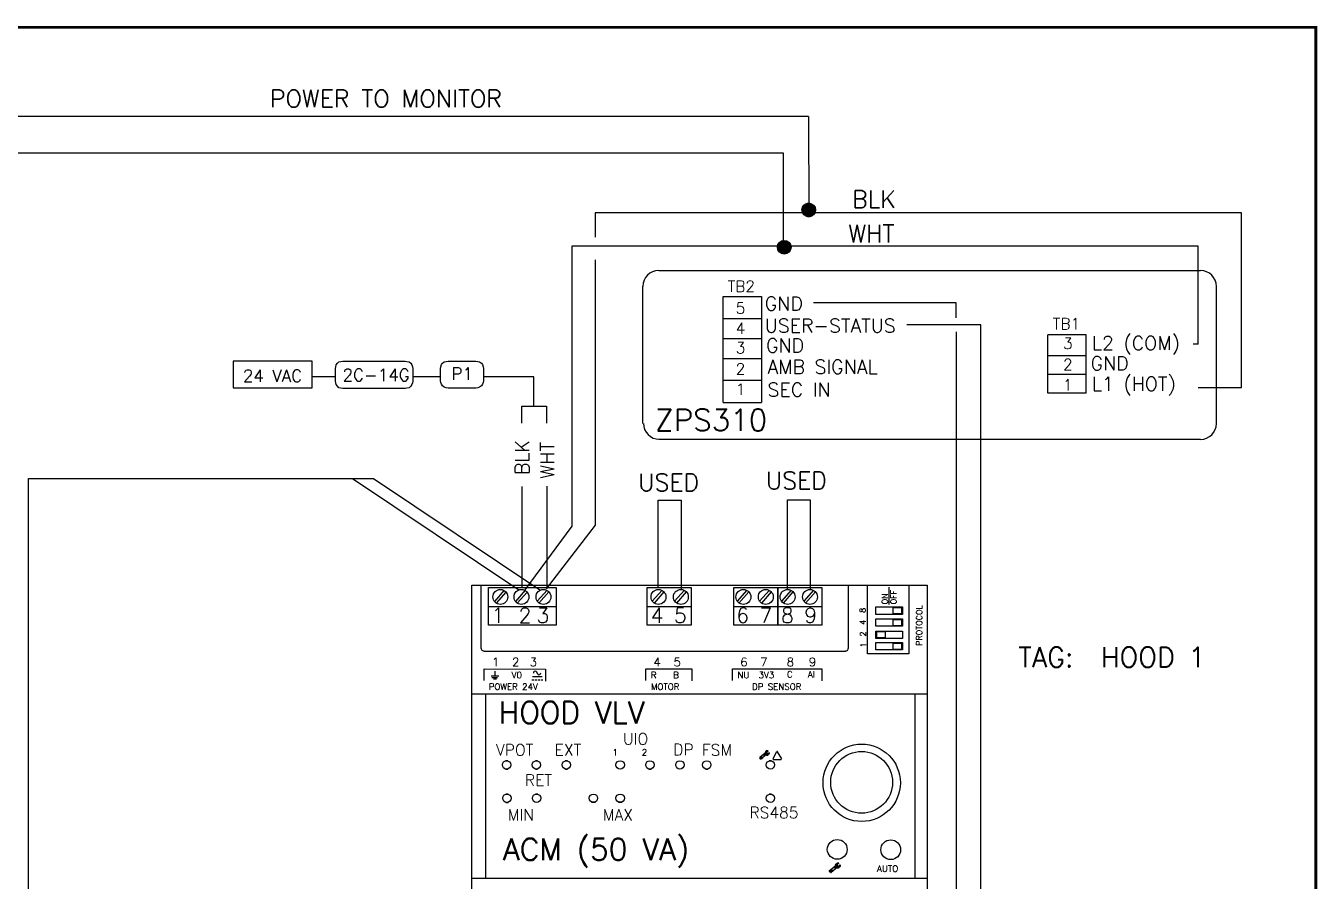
# Model space of a CAD drawing. Extents: x -251 to 1745, y 32 to 985.
# Drawn here: x 877 to 1546, y 542 to 985 of the extents above; entities that cross this region are included whole.
import ezdxf
from ezdxf.enums import TextEntityAlignment as Align

# ---------------------------------------------------------------- set-up
doc = ezdxf.new("R2010")
doc.units = 0
doc.header["$LTSCALE"] = 96
doc.header["$MEASUREMENT"] = 0
doc.layers.get('0').update_dxf_attribs({"linetype": 'CONTINUOUS'})
for name, color, linetype in [('DHV', 7, 'CONTINUOUS'), ('FHD500', 7, 'CONTINUOUS'), ('HOOD ACM', 7, 'CONTINUOUS'), ('ModelB', 30, 'CONTINUOUS'), ('ZPS', 7, 'CONTINUOUS')]:
    doc.layers.add(name, color=color, linetype=linetype)
doc.styles.get("Standard").update_dxf_attribs({"font": 'ROMANS'})
pattern_1 = [(45, (44.50574, 27.66694), (-0.088388348, 0.088388348), [])]

msp = doc.modelspace()

# ---------------------------------------------------------------- hatches: boundary and pattern name
h = msp.add_hatch()
h.set_pattern_fill('ANSI31', color=256)
h.set_pattern_definition(pattern_1)
h.paths.add_polyline_path([(1285.83, 889.37, 1), (1278.73, 889.37, 1)])
h = msp.add_hatch()
h.set_pattern_fill('ANSI31', color=256)
h.set_pattern_definition(pattern_1)
h.paths.add_polyline_path([(1285.83, 889.37, 1), (1278.73, 889.37, 1)])
at = {"layer": 'ZPS'}
h = msp.add_hatch(color=256, dxfattribs=at)
h.dxf.hatch_style = 1
h.paths.add_polyline_path([(1278.82, 889.43, 1), (1285.92, 889.43, 1)])
h = msp.add_hatch(color=256, dxfattribs=at)
h.dxf.hatch_style = 1
h.paths.add_polyline_path([(1273.16, 870.07, 1), (1266.05, 870.07, 1)])

# ---------------------------------------------------------------- linework, layer by layer
at = {"layer": 'DHV'}
for p, q in [((878.04, 520.04), (878.04, 750.33)), ((878.04, 750.33), (1056.73, 750.33)), ((1132.02, 692.41), (1045.9, 750.14)), ((1056.73, 750.33), (1142.9, 692.64))]:
    msp.add_line(p, q, dxfattribs=at)
at = {"layer": 'FHD500'}
for p, q in [((1282.17, 937.81), (516.29, 937.81)), ((1269.27, 918.78), (523.17, 918.78)), ((1269.27, 870.7), (1269.27, 918.78)), ((1159.51, 870.7), (1159.51, 725.58)), ((1171.68, 863.63), (1171.68, 726.09)), ((1159.51, 725.58), (1135.16, 692.63)), ((1171.68, 726.09), (1146.32, 693.14))]:
    msp.add_line(p, q, dxfattribs=at)
at = {"layer": 'FHD500', "color": 7}
for p, q in [((1282.17, 937.81), (1282.28, 887.93)), ((1282.28, 887.93), (1171.68, 887.93)), ((1171.68, 887.93), (1171.68, 875.26)), ((1269.27, 870.7), (1159.51, 870.7))]:
    msp.add_line(p, q, dxfattribs=at)
at = {"layer": 'HOOD ACM', "transparency": 33554687}
for p, q in [((1139.94, 802.99), (1113.76, 802.99)), ((1139.94, 787.81), (1139.94, 802.99))]:
    msp.add_line(p, q, dxfattribs=at)
at = {"layer": 'HOOD ACM'}
for p, q in [((1037.07, 802.94), (1025.21, 802.94)), ((1091.03, 802.94), (1077.12, 802.94)), ((1133.56, 779.04), (1133.56, 787.81)), ((1133.56, 787.81), (1146.43, 787.81)), ((1133.61, 746.17), (1133.61, 693.85)), ((1146.53, 746.4), (1146.53, 693.85)), ((1204.23, 693.83), (1204.23, 739.11)), ((1204.23, 739.11), (1216.12, 739.11)), ((1216.12, 739.11), (1216.12, 693.01)), ((1271.24, 692.84), (1271.24, 739.27)), ((1271.24, 739.27), (1282.96, 739.27)), ((1282.96, 739.27), (1282.96, 693.01)), ((1323.82, 693.99), (1323.82, 684.96)), ((1114.15, 645.63), (1114.15, 651.8)), ((1114.15, 651.8), (1145.94, 651.61)), ((1119.75, 648.05), (1119.75, 650.44)), ((1145.94, 651.61), (1145.94, 645.26)), ((1197.85, 645.63), (1197.85, 651.8)), ((1197.85, 651.8), (1221.67, 651.8)), ((1221.67, 651.8), (1221.67, 645.45)), ((1242.75, 645.63), (1242.75, 651.8)), ((1242.75, 651.8), (1289.08, 651.8)), ((1289.08, 651.8), (1289.08, 645.49)), ((1117.83, 648.05), (1121.67, 648.05)), ((1118.13, 647.26), (1121.06, 647.26)), ((1118.91, 646.5), (1120.58, 646.5)), ((1138.79, 646.11), (1139.85, 646.11)), ((1139.24, 647.7), (1144.11, 647.7)), ((1140.4, 646.11), (1141.46, 646.11)), ((1141.94, 646.11), (1143, 646.11)), ((1143.4, 646.11), (1144.46, 646.11))]:
    msp.add_line(p, q, dxfattribs=at)
at = {"layer": 'HOOD ACM', "color": 7}
msp.add_line((1146.43, 787.81), (1146.43, 779.04), dxfattribs=at)
at = {"layer": 'HOOD ACM', "transparency": 33554687}
msp.add_lwpolyline([(1025.08, 811.15), (984.08, 811.15), (984.08, 797.19), (1025.08, 797.19)], close=True, dxfattribs=at)
at = {"layer": 'HOOD ACM', "color": 7, "lineweight": 25, "transparency": 33554687}
for points in [[(1037.07, 807.22), (1037.22, 808.12), (1037.52, 809.17), (1038.12, 810.07), (1038.87, 810.67), (1039.92, 810.97), (1040.82, 811.12), (1073.22, 811.12), (1074.12, 810.97), (1075.32, 810.67), (1076.07, 810.07), (1076.67, 809.17), (1076.97, 808.12), (1077.12, 807.22), (1077.12, 800.77), (1076.97, 799.87), (1076.67, 798.97), (1076.07, 798.08), (1075.32, 797.33), (1074.12, 797.03), (1073.22, 796.88), (1040.82, 796.88), (1039.92, 797.03), (1038.87, 797.33), (1038.12, 798.08), (1037.52, 798.97), (1037.22, 799.87), (1037.07, 800.77)], [(1113.76, 800.93), (1113.61, 800.03), (1113.31, 799.13), (1112.71, 798.23), (1111.66, 797.63), (1110.76, 797.18), (1109.86, 797.03), (1095.42, 797.03), (1094.37, 797.18), (1093.32, 797.63), (1092.57, 798.23), (1091.97, 799.13), (1091.67, 800.03), (1091.52, 800.93), (1091.52, 807.23), (1091.67, 808.12), (1091.97, 809.32), (1092.57, 810.07), (1093.32, 810.67), (1094.37, 810.97), (1095.42, 811.12), (1109.86, 811.12), (1110.76, 810.97), (1111.66, 810.67), (1112.71, 810.07), (1113.31, 809.32), (1113.61, 808.12), (1113.76, 807.23)]]:
    msp.add_lwpolyline(points, close=True, dxfattribs=at)
at = {"layer": 'HOOD ACM', "lineweight": 25}
for points in [[(1343.65, 476.7), (1107.71, 476.7), (1107.71, 695.03), (1343.65, 695.03)], [(1151.47, 674.38), (1116.34, 674.38), (1116.34, 693.8), (1151.47, 693.8)], [(1221.44, 693.8), (1221.44, 674.38), (1198.63, 674.38), (1198.63, 693.8)], [(1266.28, 693.8), (1266.28, 674.38), (1243.48, 674.38), (1243.48, 693.8)], [(1289.09, 693.8), (1289.09, 674.38), (1266.28, 674.38), (1266.28, 693.8)], [(1330.86, 679.93), (1317.14, 679.93), (1317.14, 683.78), (1330.86, 683.78)], [(1330.39, 680.24), (1326.08, 680.24), (1326.08, 683.47), (1330.39, 683.47)], [(1330.86, 673.77), (1317.14, 673.77), (1317.14, 677.62), (1330.86, 677.62)], [(1330.39, 674.07), (1326.08, 674.07), (1326.08, 677.31), (1330.39, 677.31)], [(1330.86, 667.45), (1317.14, 667.45), (1317.14, 671.3), (1330.86, 671.3)], [(1321.92, 667.76), (1317.6, 667.76), (1317.6, 670.99), (1321.92, 670.99)], [(1330.86, 661.59), (1317.14, 661.59), (1317.14, 665.29), (1330.86, 665.29)], [(1330.39, 661.75), (1326.08, 661.75), (1326.08, 664.98), (1330.39, 664.98)], [(1260.58, 609.19), (1261.2, 609.19), (1260.27, 609.19)], [(1260.27, 609.19), (1261.2, 609.19), (1261.2, 609.19)], [(1260.27, 609.19), (1261.2, 609.19), (1261.2, 609.19)], [(1260.74, 609.19), (1260.89, 609.19), (1260.58, 609.19)], [(1260.58, 609.19), (1260.89, 609.19), (1260.89, 609.19)], [(1260.58, 609.19), (1260.89, 609.19), (1260.89, 609.19)], [(1260.58, 609.19), (1261.2, 609.19)], [(1125.58, 604.11), (1126.35, 604.11), (1125.12, 604.11)], [(1125.58, 604.11), (1126.35, 604.11)], [(1140.99, 604.11), (1141.76, 604.11), (1140.68, 604.11)], [(1140.99, 604.11), (1141.76, 604.11)], [(1156.56, 604.11), (1157.33, 604.11), (1156.1, 604.11)], [(1156.56, 604.11), (1157.33, 604.11)], [(1257.04, 605.8), (1258.58, 605.8), (1256.88, 605.8)], [(1256.88, 605.8), (1258.58, 605.8), (1258.58, 605.8)], [(1256.88, 605.8), (1258.58, 605.8), (1258.58, 605.8)], [(1256.88, 605.8), (1258.58, 605.8), (1258.58, 605.8)], [(1256.88, 605.8), (1258.58, 605.8), (1258.58, 605.8)], [(1256.88, 605.8), (1257.5, 605.8), (1257.5, 605.8)], [(1256.88, 605.8), (1257.5, 605.8), (1257.5, 605.8)], [(1256.88, 605.8), (1257.5, 605.8), (1257.5, 605.8)], [(1256.88, 605.8), (1257.5, 605.8), (1257.5, 605.8)], [(1256.88, 605.8), (1257.35, 605.8), (1257.35, 605.8)], [(1256.88, 605.8), (1257.5, 605.8), (1257.35, 605.8)], [(1256.88, 605.8), (1257.35, 605.8), (1257.35, 605.8)], [(1256.88, 605.8), (1257.35, 605.8), (1257.35, 605.8)], [(1256.88, 605.65), (1257.35, 605.65), (1257.35, 605.65)], [(1256.88, 605.65), (1257.35, 605.65), (1257.35, 605.65)], [(1256.88, 605.65), (1257.35, 605.65), (1257.35, 605.65)], [(1256.88, 605.65), (1257.35, 605.65), (1257.35, 605.65)], [(1256.88, 605.65), (1257.35, 605.65), (1257.35, 605.65)], [(1256.88, 605.65), (1257.35, 605.65), (1257.35, 605.65)], [(1256.88, 605.65), (1257.35, 605.65), (1257.35, 605.65)], [(1256.88, 605.65), (1257.35, 605.65), (1257.35, 605.65)], [(1256.88, 605.65), (1257.35, 605.65), (1257.35, 605.65)], [(1256.88, 605.65), (1257.35, 605.65), (1257.35, 605.65)], [(1256.88, 605.65), (1257.35, 605.65), (1257.35, 605.65)], [(1256.88, 605.65), (1257.35, 605.65), (1257.35, 605.65)], [(1256.88, 605.65), (1257.35, 605.65), (1257.35, 605.65)], [(1256.88, 605.65), (1257.35, 605.65), (1257.35, 605.65)], [(1256.88, 605.65), (1257.35, 605.65), (1257.35, 605.65)], [(1256.88, 605.65), (1257.35, 605.65), (1257.35, 605.65)], [(1256.88, 605.5), (1257.35, 605.5), (1257.35, 605.5)], [(1256.88, 605.5), (1257.35, 605.5), (1257.35, 605.5)], [(1256.88, 605.5), (1257.35, 605.5), (1257.35, 605.5)], [(1256.88, 605.5), (1257.35, 605.5), (1257.35, 605.5)], [(1256.88, 605.5), (1257.35, 605.5), (1257.35, 605.5)], [(1256.88, 605.5), (1257.35, 605.5), (1257.35, 605.5)], [(1256.88, 605.5), (1257.35, 605.5), (1257.35, 605.5)], [(1256.88, 605.5), (1257.35, 605.5), (1257.35, 605.5)], [(1256.88, 605.5), (1257.35, 605.5), (1257.35, 605.5)], [(1256.88, 605.5), (1257.35, 605.5), (1257.35, 605.5)], [(1256.88, 605.5), (1257.35, 605.5), (1257.04, 605.5)], [(1256.88, 605.5), (1257.35, 605.5), (1257.35, 605.5)], [(1257.04, 605.8), (1258.73, 605.8), (1258.58, 605.8)], [(1257.04, 605.5), (1257.35, 605.5), (1257.35, 605.5)], [(1257.04, 605.5), (1257.35, 605.5), (1257.35, 605.5)], [(1257.04, 605.34), (1257.5, 605.34), (1257.5, 605.34)], [(1257.04, 605.34), (1257.5, 605.34), (1257.5, 605.34)], [(1257.19, 605.03), (1257.65, 605.03), (1257.35, 605.03)], [(1257.19, 605.03), (1257.65, 605.03), (1257.65, 605.03)], [(1257.35, 605.03), (1257.65, 605.03), (1257.65, 605.03)], [(1257.35, 605.03), (1257.65, 605.03), (1257.65, 605.03)], [(1257.35, 605.03), (1257.65, 605.03), (1257.65, 605.03)], [(1257.35, 605.03), (1257.65, 605.03), (1257.65, 605.03)], [(1257.35, 605.03), (1257.65, 605.03), (1257.65, 605.03)], [(1257.35, 605.03), (1257.65, 605.03), (1257.65, 605.03)], [(1257.35, 605.03), (1257.5, 605.03), (1257.5, 605.03)], [(1257.35, 605.03), (1257.65, 605.03), (1257.5, 605.03)], [(1257.35, 605.03), (1257.5, 605.03), (1257.5, 605.03)], [(1257.35, 605.03), (1257.5, 605.03), (1257.5, 605.03)], [(1257.35, 605.03), (1257.5, 605.03), (1257.5, 605.03)], [(1257.35, 605.03), (1257.5, 605.03), (1257.5, 605.03)], [(1257.35, 605.03), (1257.5, 605.03), (1257.5, 605.03)], [(1257.35, 605.03), (1257.5, 605.03), (1257.5, 605.03)], [(1257.5, 605.8), (1258.58, 605.8), (1258.58, 605.8)], [(1257.5, 605.8), (1258.58, 605.8), (1258.58, 605.8)], [(1257.5, 605.8), (1258.58, 605.8), (1258.58, 605.8)], [(1257.5, 605.8), (1258.58, 605.8), (1258.58, 605.8)], [(1257.5, 605.8), (1258.42, 605.8), (1257.65, 605.8)], [(1257.5, 605.8), (1258.58, 605.8), (1258.42, 605.8)], [(1257.65, 605.5), (1258.12, 605.5), (1257.5, 605.5)], [(1257.5, 605.34), (1258.12, 605.34), (1258.12, 605.34)], [(1257.5, 605.34), (1258.12, 605.34), (1258.12, 605.34)], [(1257.5, 605.03), (1257.5, 605.03), (1257.5, 605.03)], [(1257.65, 605.65), (1258.42, 605.65), (1258.42, 605.65)], [(1257.65, 605.65), (1258.42, 605.65), (1258.42, 605.65)], [(1257.65, 605.65), (1258.42, 605.65), (1258.42, 605.65)], [(1257.65, 605.65), (1258.42, 605.65), (1258.42, 605.65)], [(1257.65, 605.65), (1258.42, 605.65), (1258.42, 605.65)], [(1257.65, 605.65), (1258.42, 605.65), (1258.42, 605.65)], [(1257.65, 605.65), (1258.27, 605.65), (1258.27, 605.65)], [(1257.65, 605.65), (1258.42, 605.65), (1258.27, 605.65)], [(1257.65, 605.5), (1258.27, 605.5), (1258.27, 605.5)], [(1257.65, 605.5), (1258.27, 605.5), (1258.27, 605.5)], [(1257.65, 605.5), (1258.27, 605.5), (1258.27, 605.5)], [(1257.65, 605.5), (1258.27, 605.5), (1258.27, 605.5)], [(1257.65, 605.5), (1258.12, 605.5), (1258.12, 605.5)], [(1257.65, 605.5), (1258.27, 605.5), (1258.12, 605.5)], [(1257.65, 605.5), (1258.12, 605.5), (1258.12, 605.5)], [(1257.65, 605.5), (1258.12, 605.5), (1258.12, 605.5)], [(1257.65, 605.5), (1258.12, 605.5), (1258.12, 605.5)], [(1258.58, 607.19), (1261.2, 607.19), (1261.2, 607.19)], [(1258.58, 607.19), (1261.2, 607.19), (1261.2, 607.19)], [(1259.5, 607.81), (1260.74, 607.81), (1259.35, 607.81)], [(1259.35, 607.81), (1260.74, 607.81), (1260.74, 607.81)], [(1259.35, 607.81), (1260.74, 607.81), (1260.74, 607.81)], [(1259.35, 607.81), (1260.89, 607.81), (1260.89, 607.81)], [(1259.35, 607.81), (1260.89, 607.81)], [(1259.35, 607.81), (1260.89, 607.81), (1260.89, 607.81)], [(1259.35, 607.81), (1260.89, 607.81), (1260.89, 607.81)], [(1259.35, 607.81), (1261.82, 607.81), (1261.82, 607.81)], [(1259.35, 607.81), (1261.82, 607.81), (1261.82, 607.81)], [(1259.66, 607.96), (1260.58, 607.96), (1259.5, 607.96)], [(1259.5, 607.81), (1260.58, 607.81), (1260.58, 607.81)], [(1259.5, 607.81), (1260.58, 607.81), (1260.58, 607.81)], [(1259.5, 607.81), (1260.74, 607.81)], [(1259.81, 608.58), (1260.43, 608.58), (1259.66, 608.58)], [(1259.66, 608.58), (1260.43, 608.58), (1260.43, 608.58)], [(1259.66, 608.58), (1260.43, 608.58), (1260.43, 608.58)], [(1259.66, 608.42), (1260.43, 608.42), (1260.43, 608.42)], [(1259.66, 608.42), (1260.43, 608.42), (1260.43, 608.42)], [(1259.66, 608.42), (1260.43, 608.42), (1260.43, 608.42)], [(1259.66, 608.42), (1260.43, 608.42), (1260.43, 608.42)], [(1259.66, 608.27), (1260.43, 608.27), (1260.43, 608.27)], [(1259.66, 608.27), (1260.43, 608.27), (1260.43, 608.27)], [(1259.66, 608.12), (1260.43, 608.12), (1260.43, 608.12)], [(1259.66, 608.12), (1260.43, 608.12), (1260.43, 608.12)], [(1259.66, 607.96), (1260.43, 607.96), (1260.43, 607.96)], [(1259.66, 607.96), (1260.43, 607.96), (1260.43, 607.96)], [(1259.66, 607.96), (1260.58, 607.96)], [(1259.81, 608.73), (1260.58, 608.73), (1260.58, 608.73)], [(1259.81, 608.73), (1260.58, 608.73), (1260.58, 608.73)], [(1259.81, 608.58), (1260.43, 608.58), (1260.43, 608.58)], [(1260.43, 607.04), (1260.89, 607.04), (1260.89, 607.04)], [(1260.43, 607.04), (1261.04, 607.04), (1260.89, 607.04)], [(1260.43, 607.04), (1260.89, 607.04), (1260.58, 607.04)], [(1260.43, 607.04), (1260.89, 607.04), (1260.89, 607.04)], [(1260.58, 607.04), (1260.89, 607.04), (1260.89, 607.04)], [(1261.04, 607.81), (1261.82, 607.81), (1260.89, 607.81)], [(1260.89, 607.81), (1261.82, 607.81), (1261.82, 607.81)], [(1260.89, 607.81), (1261.82, 607.81), (1261.82, 607.81)], [(1261.2, 607.81), (1261.82, 607.81), (1261.04, 607.81)], [(1261.04, 607.81), (1261.82, 607.81), (1261.82, 607.81)], [(1261.04, 607.81), (1261.82, 607.81), (1261.82, 607.81)], [(1261.04, 607.81), (1261.82, 607.81), (1261.82, 607.81)], [(1261.2, 607.81), (1261.82, 607.81), (1261.82, 607.81)], [(1261.82, 608.27), (1261.66, 608.27), (1261.66, 608.27)], [(1262.28, 604.11), (1263.05, 604.11), (1261.82, 604.11)], [(1262.28, 604.11), (1263.05, 604.11)], [(1125.12, 599.79), (1126.04, 599.79), (1125.58, 599.79)], [(1125.12, 599.79), (1126.35, 599.79), (1126.04, 599.79)], [(1140.68, 599.79), (1141.46, 599.79), (1140.99, 599.79)], [(1140.68, 599.79), (1141.76, 599.79), (1141.46, 599.79)], [(1156.1, 599.79), (1157.02, 599.79), (1156.56, 599.79)], [(1156.1, 599.79), (1157.33, 599.79), (1157.02, 599.79)], [(1199.4, 599.79), (1200.17, 599.79), (1199.86, 599.79)], [(1199.4, 599.79), (1200.63, 599.79), (1200.17, 599.79)], [(1228.84, 599.79), (1229.76, 599.79), (1229.3, 599.79)], [(1228.84, 599.79), (1230.07, 599.79), (1229.76, 599.79)], [(1125.58, 586.85), (1126.51, 586.85), (1125.27, 586.85)], [(1125.27, 582.53), (1126.04, 582.53), (1125.58, 582.53)], [(1125.27, 582.53), (1126.51, 582.53), (1126.04, 582.53)], [(1125.58, 586.85), (1126.51, 586.85)], [(1140.99, 586.85), (1141.92, 586.85), (1140.68, 586.85)], [(1140.99, 586.85), (1141.92, 586.85)], [(1169.81, 582.69), (1171.35, 582.69), (1170.12, 582.69)], [(1169.81, 582.69), (1171.81, 582.69), (1171.35, 582.69)], [(1183.68, 582.69), (1185.22, 582.69), (1183.99, 582.69)], [(1183.68, 582.69), (1185.68, 582.69), (1185.22, 582.69)], [(1262.28, 586.85), (1263.05, 586.85), (1261.82, 586.85)], [(1262.28, 586.85), (1263.05, 586.85)], [(1294.95, 548.78), (1297.88, 548.78), (1297.88, 548.78)], [(1294.95, 548.78), (1298.03, 548.78), (1297.88, 548.78)], [(1294.95, 548.78), (1296.8, 548.78), (1296.8, 548.78)], [(1294.95, 548.78), (1296.95, 548.78), (1296.8, 548.78)], [(1296.03, 549.55), (1297.41, 549.55), (1295.87, 549.55)], [(1295.87, 549.55), (1297.57, 549.55), (1297.57, 549.55)], [(1295.87, 549.55), (1297.57, 549.55)], [(1295.87, 549.55), (1297.57, 549.55), (1297.57, 549.55)], [(1295.87, 549.55), (1297.57, 549.55), (1297.57, 549.55)], [(1295.87, 549.4), (1298.65, 549.4), (1298.65, 549.4)], [(1295.87, 549.4), (1298.65, 549.4), (1298.65, 549.4)], [(1296.03, 549.55), (1297.41, 549.55), (1297.41, 549.55)], [(1296.03, 549.55), (1297.41, 549.55)], [(1296.03, 549.55), (1297.41, 549.55), (1297.41, 549.55)], [(1296.34, 550.32), (1297.11, 550.32), (1296.18, 550.32)], [(1296.18, 550.17), (1297.11, 550.17), (1297.11, 550.17)], [(1296.18, 550.17), (1297.11, 550.17), (1297.11, 550.17)], [(1296.18, 550.02), (1297.11, 550.02), (1297.11, 550.02)], [(1296.18, 550.02), (1297.11, 550.02)], [(1296.18, 550.02), (1297.11, 550.02), (1297.11, 550.02)], [(1296.18, 550.02), (1297.11, 550.02), (1297.11, 550.02)], [(1296.18, 549.71), (1297.11, 549.71), (1297.11, 549.71)], [(1296.18, 549.71), (1297.11, 549.71), (1297.11, 549.71)], [(1296.18, 549.71), (1297.26, 549.71), (1297.26, 549.71)], [(1296.18, 549.71), (1297.26, 549.71)], [(1296.34, 550.48), (1297.11, 550.48), (1297.11, 550.48)], [(1296.34, 550.48), (1297.26, 550.48), (1297.11, 550.48)], [(1296.34, 550.48), (1297.11, 550.48), (1297.11, 550.48)], [(1296.34, 550.48), (1297.11, 550.48), (1297.11, 550.48)], [(1296.34, 550.32), (1297.11, 550.32), (1297.11, 550.32)], [(1297.26, 551.09), (1297.88, 551.09), (1296.95, 551.09)], [(1296.95, 551.09), (1297.88, 551.09), (1297.88, 551.09)], [(1296.95, 551.09), (1297.88, 551.09), (1297.88, 551.09)], [(1296.95, 548.78), (1297.88, 548.78), (1297.11, 548.78)], [(1296.95, 548.78), (1297.88, 548.78), (1297.88, 548.78)], [(1297.41, 551.09), (1297.72, 551.09), (1297.26, 551.09)], [(1297.26, 551.09), (1297.72, 551.09), (1297.72, 551.09)], [(1297.26, 551.09), (1297.72, 551.09), (1297.72, 551.09)], [(1297.26, 551.09), (1297.88, 551.09)], [(1297.88, 549.55), (1298.65, 549.55), (1297.72, 549.55)], [(1298.03, 549.55), (1298.65, 549.55), (1297.88, 549.55)], [(1297.88, 549.55), (1298.65, 549.55), (1298.65, 549.55)], [(1297.88, 549.55), (1298.65, 549.55), (1298.65, 549.55)], [(1297.88, 549.55), (1298.65, 549.55), (1298.65, 549.55)], [(1298.03, 549.55), (1298.65, 549.55), (1298.65, 549.55)], [(1293.1, 547.24), (1295.1, 547.24), (1295.1, 547.24)], [(1293.1, 547.24), (1295.1, 547.24), (1295.1, 547.24)], [(1293.1, 547.24), (1294.95, 547.24), (1294.95, 547.24)], [(1293.1, 547.24), (1295.1, 547.24), (1294.95, 547.24)], [(1293.1, 547.24), (1294.95, 547.24), (1294.95, 547.24)], [(1293.1, 547.24), (1294.95, 547.24), (1294.95, 547.24)], [(1293.1, 547.24), (1293.72, 547.24), (1293.72, 547.24)], [(1293.1, 547.24), (1293.72, 547.24), (1293.72, 547.24)], [(1293.1, 547.24), (1293.72, 547.24), (1293.72, 547.24)], [(1293.1, 547.24), (1293.72, 547.24), (1293.72, 547.24)], [(1293.1, 547.24), (1293.72, 547.24), (1293.72, 547.24)], [(1293.1, 547.24), (1293.72, 547.24), (1293.72, 547.24)], [(1293.1, 547.09), (1293.56, 547.09), (1293.56, 547.09)], [(1293.1, 547.09), (1293.56, 547.09), (1293.56, 547.09)], [(1293.1, 547.09), (1293.56, 547.09), (1293.56, 547.09)], [(1293.1, 547.09), (1293.56, 547.09), (1293.56, 547.09)], [(1293.1, 547.09), (1293.56, 547.09), (1293.56, 547.09)], [(1293.1, 547.09), (1293.56, 547.09), (1293.56, 547.09)], [(1293.1, 547.09), (1293.56, 547.09), (1293.56, 547.09)], [(1293.1, 547.09), (1293.56, 547.09), (1293.56, 547.09)], [(1293.1, 547.09), (1293.56, 547.09), (1293.56, 547.09)], [(1293.1, 547.09), (1293.56, 547.09), (1293.56, 547.09)], [(1293.1, 547.09), (1293.56, 547.09), (1293.56, 547.09)], [(1293.1, 547.09), (1293.56, 547.09), (1293.56, 547.09)], [(1293.1, 547.09), (1293.56, 547.09), (1293.56, 547.09)], [(1293.1, 547.09), (1293.56, 547.09), (1293.56, 547.09)], [(1293.1, 546.93), (1293.56, 546.93), (1293.56, 546.93)], [(1293.1, 546.93), (1293.56, 546.93), (1293.56, 546.93)], [(1293.1, 546.93), (1293.56, 546.93), (1293.56, 546.93)], [(1293.1, 546.93), (1293.56, 546.93), (1293.56, 546.93)], [(1293.1, 546.93), (1293.56, 546.93), (1293.56, 546.93)], [(1293.1, 546.93), (1293.56, 546.93), (1293.56, 546.93)], [(1293.1, 546.93), (1293.56, 546.93), (1293.56, 546.93)], [(1293.1, 546.93), (1293.56, 546.93), (1293.56, 546.93)], [(1293.1, 546.93), (1293.56, 546.93), (1293.56, 546.93)], [(1293.1, 546.93), (1293.56, 546.93), (1293.56, 546.93)], [(1293.1, 546.93), (1293.56, 546.93), (1293.56, 546.93)], [(1293.1, 546.93), (1293.56, 546.93), (1293.56, 546.93)], [(1293.1, 546.78), (1293.56, 546.78), (1293.56, 546.78)], [(1293.1, 546.78), (1293.56, 546.78), (1293.56, 546.78)], [(1293.1, 546.78), (1293.72, 546.78), (1293.72, 546.78)], [(1293.1, 546.78), (1293.72, 546.78)], [(1293.1, 546.78), (1293.72, 546.78), (1293.72, 546.78)], [(1293.1, 546.78), (1293.72, 546.78), (1293.72, 546.78)], [(1293.1, 546.78), (1293.72, 546.78), (1293.72, 546.78)], [(1293.1, 546.78), (1293.72, 546.78), (1293.72, 546.78)], [(1293.56, 546.32), (1293.87, 546.32), (1293.87, 546.32)], [(1293.56, 546.32), (1293.87, 546.32), (1293.87, 546.32)], [(1293.56, 546.32), (1293.87, 546.32), (1293.87, 546.32)], [(1293.56, 546.32), (1293.87, 546.32), (1293.87, 546.32)], [(1293.56, 546.32), (1293.87, 546.32), (1293.87, 546.32)], [(1293.56, 546.32), (1293.87, 546.32), (1293.87, 546.32)], [(1293.56, 546.32), (1293.87, 546.32), (1293.87, 546.32)], [(1293.56, 546.32), (1293.87, 546.32), (1293.87, 546.32)], [(1293.56, 546.32), (1293.87, 546.32), (1293.87, 546.32)], [(1293.56, 546.32), (1293.87, 546.32), (1293.87, 546.32)], [(1293.56, 546.32), (1293.72, 546.32), (1293.72, 546.32)], [(1293.56, 546.32), (1293.87, 546.32), (1293.72, 546.32)], [(1293.72, 547.24), (1294.95, 547.24), (1294.95, 547.24)], [(1293.72, 547.24), (1294.95, 547.24), (1294.95, 547.24)], [(1293.72, 547.24), (1294.95, 547.24), (1293.87, 547.24)], [(1293.72, 547.24), (1294.95, 547.24), (1294.95, 547.24)], [(1293.87, 546.78), (1294.49, 546.78), (1293.72, 546.78)], [(1293.72, 546.78), (1294.49, 546.78), (1294.49, 546.78)], [(1293.72, 546.78), (1294.49, 546.78), (1294.49, 546.78)], [(1293.72, 546.32), (1293.72, 546.32), (1293.72, 546.32)], [(1293.87, 547.09), (1294.79, 547.09), (1294.79, 547.09)], [(1293.87, 547.09), (1294.95, 547.09), (1294.79, 547.09)], [(1293.87, 547.09), (1294.79, 547.09), (1294.79, 547.09)], [(1293.87, 547.09), (1294.79, 547.09), (1294.79, 547.09)], [(1293.87, 547.09), (1294.79, 547.09), (1294.79, 547.09)], [(1293.87, 547.09), (1294.79, 547.09), (1294.79, 547.09)], [(1293.87, 547.09), (1294.79, 547.09), (1294.79, 547.09)], [(1293.87, 547.09), (1294.79, 547.09), (1294.79, 547.09)], [(1293.87, 546.93), (1294.64, 546.93), (1294.64, 546.93)], [(1293.87, 546.93), (1294.64, 546.93), (1294.64, 546.93)], [(1293.87, 546.93), (1294.64, 546.93), (1294.64, 546.93)], [(1293.87, 546.93), (1294.64, 546.93), (1294.64, 546.93)], [(1293.87, 546.93), (1294.49, 546.93), (1294.49, 546.93)], [(1293.87, 546.93), (1294.64, 546.93), (1294.49, 546.93)], [(1293.87, 546.78), (1294.49, 546.78), (1294.49, 546.78)], [(1293.87, 546.78), (1294.49, 546.78), (1294.49, 546.78)], [(1293.87, 546.78), (1294.49, 546.78), (1294.49, 546.78)], [(1293.87, 546.78), (1294.49, 546.78), (1294.49, 546.78)], [(1293.87, 546.78), (1294.49, 546.78), (1294.49, 546.78)], [(1297.11, 548.63), (1297.57, 548.63), (1297.26, 548.63)], [(1297.11, 548.63), (1297.72, 548.63), (1297.57, 548.63)], [(1297.26, 548.63), (1297.57, 548.63), (1297.41, 548.63)]]:
    msp.add_lwpolyline(points, close=True, dxfattribs=at)
for points in [[(1112.33, 695.03), (1112.33, 662.66)], [(1124.5, 692.41), (1119.42, 686.56)], [(1125.43, 691.49), (1120.34, 685.79)], [(1135.45, 692.41), (1130.36, 686.56)], [(1136.37, 691.49), (1131.28, 685.79)], [(1146.7, 692.41), (1141.61, 686.71)], [(1147.62, 691.64), (1142.53, 685.79)], [(1206.29, 692.41), (1201.21, 686.71)], [(1207.22, 691.64), (1202.13, 685.79)], [(1217.9, 692.41), (1212.81, 686.71)], [(1218.82, 691.64), (1213.74, 685.79)], [(1250.31, 692.41), (1245.23, 686.71)], [(1251.24, 691.64), (1246.15, 685.79)], [(1261.91, 692.41), (1256.83, 686.71)], [(1262.84, 691.64), (1257.75, 685.79)], [(1273.19, 692.41), (1268.11, 686.71)], [(1274.12, 691.64), (1269.03, 685.79)], [(1284.8, 692.41), (1279.71, 686.71)], [(1285.72, 691.64), (1280.64, 685.79)], [(1301.27, 660.97), (1301.88, 661.12), (1302.5, 661.43), (1302.81, 662.04), (1302.96, 662.66), (1302.96, 695.03)], [(1334.25, 695.03), (1334.25, 659.43), (1312.83, 659.43), (1312.83, 695.03)], [(1116.34, 684.09), (1151.47, 684.09)], [(1198.63, 684.09), (1221.44, 684.09)], [(1243.48, 684.09), (1266.28, 684.09), (1289.09, 684.09)], [(1112.48, 662.66), (1112.64, 662.04), (1112.95, 661.43), (1113.56, 661.12), (1114.18, 660.97)], [(1114.18, 660.81), (1222.05, 660.81)], [(1221.75, 660.81), (1301.27, 660.81)], [(1107.71, 638.78), (1343.65, 638.78)], [(1114.79, 638.78), (1114.79, 543.21)], [(1337.33, 638.78), (1337.33, 543.21)], [(1260.58, 608.73), (1261.2, 609.19), (1260.43, 609.19), (1260.12, 609.04), (1259.81, 608.73), (1259.66, 608.42), (1259.66, 607.96), (1257.04, 605.8), (1257.04, 605.5)], [(1257.19, 605.03), (1256.88, 605.5)], [(1261.2, 607.81), (1261.82, 608.27), (1261.82, 607.96), (1261.66, 607.5), (1261.35, 607.34), (1261.04, 607.04), (1260.74, 607.04), (1260.27, 607.19), (1257.65, 605.03), (1257.35, 605.03)], [(1260.58, 608.58), (1260.43, 608.42), (1260.43, 608.12), (1260.58, 607.96)], [(1260.43, 607.96), (1260.58, 607.96), (1260.74, 607.81), (1261.04, 607.81), (1261.2, 607.96)], [(1265.67, 608.73), (1263.66, 605.19), (1263.66, 605.03), (1263.82, 604.88)], [(1263.82, 604.72), (1267.98, 604.72)], [(1266.13, 608.89), (1265.82, 608.89)], [(1268.29, 605.19), (1266.13, 608.73)], [(1267.98, 604.88), (1268.13, 605.03), (1268.13, 605.19)], [(1293.41, 546.47), (1293.1, 546.93), (1293.1, 547.24), (1296.18, 549.71), (1296.18, 550.17), (1296.34, 550.48), (1296.64, 550.79), (1297.11, 551.09), (1297.41, 551.09), (1297.88, 550.94)], [(1298.03, 549.55), (1298.65, 550.17), (1298.65, 549.71), (1298.49, 549.25), (1298.18, 548.94), (1297.72, 548.63), (1297.41, 548.63), (1296.95, 548.78), (1293.87, 546.32)], [(1297.88, 551.09), (1297.26, 550.48), (1297.11, 550.32), (1297.11, 550.02), (1297.26, 549.86)], [(1297.11, 549.71), (1297.26, 549.71), (1297.41, 549.55), (1297.72, 549.55), (1297.88, 549.71)], [(1343.65, 543.21), (1107.71, 543.21)], [(1293.56, 546.47), (1293.87, 546.47)]]:
    msp.add_lwpolyline(points, dxfattribs=at)
at = {"layer": 'HOOD ACM', "lineweight": 5}
for points in [[(1122.19, 693.8), (1122.96, 693.8)], [(1133.13, 693.8), (1132.36, 693.8)]]:
    msp.add_lwpolyline(points, dxfattribs=at)
at = {"layer": 'HOOD ACM', "lineweight": 25}
for centre, radius in [((1122.49, 688.98), 3.86), ((1133.44, 688.98), 3.86), ((1144.84, 688.98), 3.86), ((1204.44, 688.98), 3.86), ((1216.04, 688.98), 3.86), ((1248.46, 688.98), 3.86), ((1260.06, 688.98), 3.86), ((1271.34, 688.98), 3.86), ((1282.94, 688.98), 3.86), ((1309.74, 592.71), 20.04), ((1125.73, 601.96), 2.17), ((1141.14, 601.96), 2.17), ((1156.7, 601.96), 2.17), ((1184.6, 601.96), 2.17), ((1200.01, 601.96), 2.17), ((1215.57, 601.96), 2.17), ((1229.44, 601.96), 2.17), ((1262.42, 601.96), 2.17), ((1125.88, 584.7), 2.17), ((1141.29, 584.7), 2.17), ((1170.73, 584.7), 2.17), ((1184.6, 584.7), 2.17), ((1262.42, 584.7), 2.17), ((1297.06, 558.19), 5.13), ((1324.8, 558.04), 5.13)]:
    msp.add_circle(centre, radius, dxfattribs=at)
at = {"layer": 'HOOD ACM'}
msp.add_circle((1309.69, 592.92), 16.01, dxfattribs=at)
for centre, start, end in [((1140.61, 649.56), 359.12234, 184.17978), ((1142.5, 649.57), 179.12234, 4.17978)]:
    msp.add_arc(centre, 0.944, start, end, dxfattribs=at)
at = {"layer": 'ModelB', "const_width": 1.5}
msp.add_lwpolyline([(66, 984), (66, 33), (1545, 33), (1545, 984)], close=True, dxfattribs=at)
at = {"layer": 'ZPS', "color": 7}
for p, q in [((1506.49, 887.93), (1282.28, 887.93)), ((1506.49, 797.44), (1506.49, 887.93)), ((1484.03, 870.7), (1269.27, 870.7)), ((1484.03, 819.85), (1484.03, 870.7)), ((1204.58, 857.97), (1485.28, 857.97)), ((1196.37, 778.8), (1196.37, 849.75)), ((1237.98, 789.71), (1237.98, 844.65)), ((1237.98, 844.65), (1257.74, 844.65)), ((1257.74, 844.65), (1257.74, 789.71)), ((1493.49, 849.75), (1493.49, 778.8)), ((1358.62, 841.36), (1284.75, 841.36)), ((1358.62, 833.46), (1358.62, 841.36)), ((1237.98, 833.19), (1257.74, 833.19)), ((1371.51, 829.92), (1333.05, 829.92)), ((1406.21, 824.93), (1425.97, 824.93)), ((1406.21, 814.02), (1406.21, 824.78)), ((1425.97, 814.02), (1425.97, 824.78)), ((1237.98, 822.8), (1257.74, 822.8)), ((1484.03, 819.85), (1481.54, 819.85)), ((1237.98, 812.4), (1257.74, 812.4)), ((1406.21, 813.96), (1425.97, 813.96)), ((1406.21, 794.54), (1406.21, 813.81)), ((1425.97, 794.54), (1425.97, 813.81)), ((1406.21, 804.37), (1425.97, 804.37)), ((1237.98, 801.22), (1257.74, 801.22)), ((1484.03, 797.44), (1506.49, 797.44)), ((1237.98, 789.71), (1257.74, 789.71)), ((1425.97, 794.54), (1406.21, 794.54)), ((1485.28, 770.58), (1204.58, 770.58))]:
    msp.add_line(p, q, dxfattribs=at)
at = {"layer": 'ZPS'}
for p, q in [((1371.51, 406.46), (1371.51, 829.92)), ((1358.92, 418.52), (1358.92, 826.31))]:
    msp.add_line(p, q, dxfattribs=at)
at = {"layer": 'ZPS', "color": 7}
for centre in [(1282.28, 889.37), (1269.61, 870.07)]:
    msp.add_circle(centre, 3.55, dxfattribs=at)
for centre, start, end in [((1204.58, 849.75), 90, 180), ((1485.28, 849.75), 0, 90), ((1204.83, 778.85), 180, 270), ((1485.28, 778.8), 270, 0)]:
    msp.add_arc(centre, 8.22, start, end, dxfattribs=at)

# ---------------------------------------------------------------- texts
at = {"layer": 'FHD500', "color": 7, "transparency": 33554687}
msp.add_text('POWER TO MONITOR', height=8.9904, dxfattribs=at).set_placement((1003.13, 942.55))
at = {"layer": 'HOOD ACM', "transparency": 33554687}
for s, height, p in [('24 VAC', 6.343, (989.07, 800.3)), ('2C-14G', 6.343, (1040.76, 800.76)), ('P1', 6.343, (1097.21, 801.4)), ('1', 7.72, (1117.94, 675.59)), (' 2', 7.721, (1126.7, 675.59)), ('3', 7.72, (1141.22, 675.59)), ('4', 7.72, (1200.43, 675.59)), ('5', 7.72, (1212.41, 675.59)), ('6', 7.72, (1244.77, 675.59)), ('7', 7.72, (1256.75, 675.59)), ('8', 7.72, (1267.98, 675.59)), ('9', 7.72, (1279.96, 675.59)), ('TAG:  HOOD 1', 10.2933, (1390.84, 652.6)), ('1', 4.42, (1118.18, 653.03)), ('2', 4.42, (1128.54, 653.03)), ('3', 4.42, (1137.71, 653.03)), ('4', 4.42, (1201.87, 653.03)), ('5', 4.42, (1212.24, 653.03)), ('6', 4.42, (1246.78, 653.03)), ('7', 4.42, (1257.14, 653.03)), ('8', 4.42, (1270.87, 653.03)), ('9', 4.42, (1282.36, 653.03)), ('V0', 3.278, (1128.38, 646.85)), ('R', 3.28, (1200.47, 646.85)), ('B', 3.28, (1212.08, 646.85)), ('NU', 3.278, (1245.38, 646.85)), ('3V3', 3.278, (1256.3, 646.85)), ('C', 3.28, (1271.01, 647.23)), ('AI', 3.278, (1281.8, 647.23)), ('POWER 24V', 3.278, (1116.5, 640.82)), ('MOTOR', 3.278, (1200.54, 640.82)), ('DP SENSOR', 3.278, (1252.93, 640.82)), ('HOOD VLV', 11.31, (1121.65, 623.43)), ('UIO', 5.871, (1186.06, 612.48)), ('VPOT', 5.871, (1120.25, 606.77)), ('EXT', 5.871, (1150.65, 606.77)), ('1', 3.28, (1180.59, 606.77)), ('2', 3.28, (1195.75, 606.77)), ('DP', 5.871, (1212.1, 606.95)), ('FSM', 5.871, (1226.98, 606.77)), ('RET', 5.871, (1135.23, 591.08)), ('MIN', 5.871, (1126.34, 573.17)), ('MAX', 5.871, (1175.66, 573.16)), ('RS485', 5.871, (1251.58, 574.33)), ('ACM (50 VA)', 11.3102, (1123.89, 552.6)), ('AUTO', 3.278, (1317.69, 546.59))]:
    msp.add_text(s, height=height, dxfattribs=at).set_placement(p)
for s, height, p in [('BLK', 7.195, (1137.38, 752.1)), ('WHT', 7.195, (1150.45, 750.15)), ('ON', 3.027, (1323.23, 685.09)), ('OFF', 3.027, (1327.74, 685.09)), ('8', 3.03, (1311.72, 680.71)), ('PROTOCOL', 3.027, (1341, 663.63)), ('4', 3.03, (1311.87, 674.47)), ('2', 3.03, (1311.92, 668.44)), ('1', 3.03, (1312.1, 662.79))]:
    msp.add_text(s, height=height, rotation=90, dxfattribs=at).set_placement(p)
at = {"layer": 'HOOD ACM', "color": 7, "transparency": 33554687}
for p in [(1193.95, 743.77), (1260.11, 744.78)]:
    msp.add_text('USED', height=8.99, dxfattribs=at).set_placement(p)
at = {"layer": 'ZPS', "color": 7, "transparency": 33554687}
for s, p in [('BLK', (1304.76, 890.47)), ('WHT', (1302.81, 872.61))]:
    msp.add_text(s, height=8.99, dxfattribs=at).set_placement(p)
at = {"layer": 'ZPS', "color": 7}
for s, height, p in [('TB2', 5.779, (1240.3, 846.93)), ('5', 5.78, (1244.48, 835.69)), ('4', 5.78, (1244.48, 825.17)), ('TB1', 5.779, (1408.76, 827.56)), ('3', 5.78, (1414.08, 817.4)), ('3', 5.78, (1244.48, 815.11)), ('2', 5.78, (1244.48, 804.13)), ('2', 5.78, (1414.08, 806.42)), ('1', 5.78, (1244.48, 793.61)), ('1', 5.78, (1414.08, 795.9))]:
    msp.add_text(s, height=height, dxfattribs=at).set_placement(p)
at = {"layer": 'ZPS', "transparency": 33554687}
for s, p in [('GND', (1259.52, 837.28)), ('USER-STATUS', (1259.52, 825.87)), ('L2 (COM) ', (1428.99, 816.86)), ('GND', (1260.16, 815.61)), ('AMB SIGNAL', (1260.95, 804.54)), ('GND', (1428.34, 806.35)), ('L1 (HOT)', (1428.99, 795.69)), ('SEC IN', (1260.95, 792.7))]:
    msp.add_text(s, height=7.195, dxfattribs=at).set_placement(p)
at = {"layer": 'ZPS', "color": 7}
msp.add_text('ZPS310', height=11.199, dxfattribs=at).set_placement((1260.8, 780.56), align=Align.MIDDLE_RIGHT)

doc.saveas('drawing.dxf')
